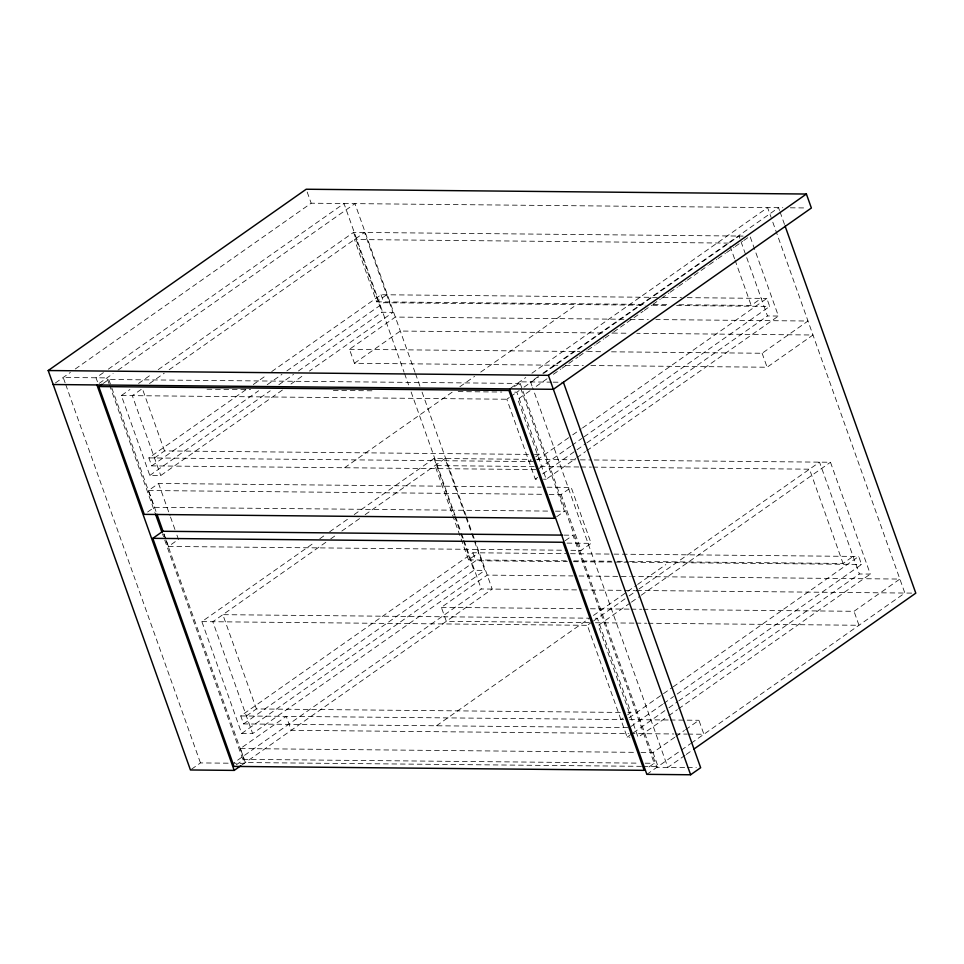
<?xml version="1.0" encoding="UTF-8"?>
<svg xmlns="http://www.w3.org/2000/svg" width="964" height="964" viewBox="0 0 964 964"><rect width="100%" height="100%" fill="white"/><g stroke="black" fill="none" stroke-linecap="round" stroke-linejoin="round"><path stroke-width="0.72" stroke-dasharray="4.82 3.62" d="M55.406 382.949L70.384 372.429M75.288 368.983L311.179 203.211L782.828 207.73M103.401 372.61L96.039 377.78L98.051 383.455M108.317 369.152L344.003 203.525L404.049 372.164M99.172 383.371L113.113 373.574M118.03 370.128L354.945 203.633L414.99 372.273M103.22 383.419L108.799 379.503L518.957 383.431L519.957 386.239M282.38 390.058L160.747 475.529L149.806 475.433L121.368 395.541L129.959 389.492M138.563 383.455L152.083 373.96M158.217 369.634L353.571 232.36L743.124 236.096M149.504 383.564L164.254 373.201M169.158 369.742L364.513 232.469L392.951 312.36L309.408 371.068M570.652 446.284L537.49 469.589L151.71 465.889L148.866 457.9L247.158 388.829M253.291 384.516L266.811 375.02M271.728 371.562L381.069 294.731L657.436 297.382M154.493 457.96L164.531 450.911L533.032 454.442M734.544 258.689L728.989 243.109L354.475 239.518L376.659 301.828L386.697 294.779M151.71 465.889L258.593 390.782M267.197 384.732L281.946 374.381M286.85 370.923L383.913 302.72L645.097 305.214M149.806 475.433L270.209 390.818M278.813 384.769L293.55 374.418M298.466 370.959L382.009 312.252L392.951 312.36M290.983 384.021L304.491 374.514M155.987 511.486L148.516 490.519L158.554 483.47L541.093 487.133M557.77 365.236L354.451 363.283L349.474 349.305L395.336 317.072L624.262 319.265M354.451 363.283L400.313 331.05L605.139 333.014M147.625 512.017L154.312 507.317L549.444 511.101M163.952 533.863L168.435 546.443L178.46 539.394L176.472 533.803M344.594 467.745L452.526 391.902M459.876 386.733L474.601 376.382M480.723 372.08L573.929 306.576M510.715 388.106L525.778 377.527M531.911 373.213L767.609 207.585L771.14 217.503M514.499 386.564L518.957 383.431M537.948 376.767L530.574 381.949L532.092 386.203M542.853 373.321L778.551 207.694L779.551 210.526M509.281 397.505L506.823 399.241L535.273 479.12L538.008 479.144M510.51 396.65L519.114 390.601M524.03 387.142L538.768 376.791M543.684 373.333L739.026 236.06L767.477 315.951L778.418 316.047L749.968 236.168L743.822 240.482M530.055 390.709L517.764 399.337L546.214 479.228L575.701 458.503M536.201 386.383L547.251 378.623M553.396 374.297L560.771 369.128M562 368.26L577.966 357.029M579.195 356.174L586.57 350.992M587.799 350.125L595.162 344.943M596.391 344.088L603.765 338.906M604.994 338.039L612.369 332.857M613.598 332.002L625.877 323.362M627.106 322.506L643.084 311.276M644.314 310.408L651.676 305.239M652.905 304.371L660.28 299.189M661.509 298.322L668.883 293.14M670.113 292.285L677.487 287.103M678.704 286.236L686.079 281.054M687.308 280.199L708.191 265.522M709.42 264.654L716.794 259.473M718.023 258.617L725.398 253.436M726.627 252.568L734.002 247.387M735.219 246.519L742.593 241.349M365.151 514.668L445.007 458.551L484.832 570.387L252.64 733.568L241.699 733.459L201.874 621.623L314.903 542.19M319.807 538.743L324.723 535.285M329.64 531.827L349.293 518.017M354.21 514.559L434.065 458.442L530.742 459.37M325.844 542.298L212.815 621.72L252.64 733.568M330.748 538.84L335.665 535.394M341.81 531.068L360.235 518.126M529.019 461.551L531.248 459.985M535.707 456.852L539.045 454.49L516.861 392.179L513.848 392.155M678.981 304.732L751.185 305.419L761.211 298.37M537.093 459.876L571.495 435.704M572.724 434.836L581.328 428.787M582.557 427.932L766.838 298.43L769.682 306.419L582.943 437.644M571.881 445.416L581.714 438.512M535.273 479.12L537.731 477.397M542.648 473.939L575.809 450.634M577.038 449.766L585.642 443.729M586.871 442.862L767.477 315.951M576.93 457.647L585.534 451.598M586.751 450.73L778.418 316.047M662.533 704.31L629.371 727.627L243.591 723.928L240.747 715.939L472.95 552.758L565.82 553.649M549.131 494.363L561.181 494.472L571.206 487.423L591.125 543.347L581.087 550.396L569.037 550.287M611.525 351.812L762.126 353.258L808.001 321.024L655.881 319.566M246.374 715.987L256.412 708.938L621.901 712.444M534.249 466.552L434.981 465.6L468.54 559.867L478.578 552.818M243.591 723.928L475.794 560.747L567.362 561.626M241.699 733.459L473.89 570.29L484.832 570.387M191.547 769.188L200.464 762.922L229.649 763.199M590.896 365.549L767.115 367.236L812.977 335.002L636.77 333.315M556.662 516.728L564.47 511.245L520.452 387.636M641.47 766.332L245.374 762.536L240.398 748.558L286.272 716.324L291.248 730.302L628.6 733.532M589.414 622.696L446.332 621.322L441.355 607.344L487.218 575.11L573.062 575.93M576.544 589.896L481.253 588.98L233.288 763.235L244.229 763.343L162.482 533.767M236.252 764.838L244.061 759.355L639.192 763.151M242 764.91L492.194 589.088L475.047 540.9M565.205 540.696L573.002 535.213L654.219 763.295L647.531 767.995M436.475 725.771L588.558 618.912M593.463 615.466L626.576 592.197M627.793 591.33L636.385 585.305M637.614 584.437L665.811 564.615M592.245 621.864L587.329 625.311L627.154 737.159L629.89 737.183M593.475 620.997L627.877 596.824M629.094 595.957L637.698 589.92M638.927 589.052L819.533 462.142L859.358 573.978L870.299 574.086L830.474 462.25L592.414 459.961M630.215 602.97L598.27 625.419L638.096 737.267L667.582 716.541M631.444 602.114L640.048 596.065M641.265 595.198L830.474 462.25M620.9 719.578L623.13 718.011M627.588 714.878L630.926 712.529L597.367 618.261L592.848 618.225M629.48 561.409L843.066 563.458L853.092 556.409M628.974 717.903L671.98 687.694M673.209 686.826L858.719 556.457L861.563 564.446L674.824 695.683M663.762 703.455L673.595 696.538M627.154 737.159L632.071 733.7M633.3 732.845L667.703 708.661M668.92 707.805L677.523 701.756M678.752 700.9L859.358 573.978M668.811 715.674L677.415 709.637M678.644 708.769L870.299 574.086M641.012 752.39L653.062 752.51L674.788 737.243M675.993 736.4L684.44 730.459M685.645 729.603L698.924 720.277L703.901 734.255L688.838 734.11M643.169 609.272L854.008 611.297L899.882 579.063L631.806 576.496M646.856 774.345L690.622 743.593M691.26 743.148L904.859 593.041L771.646 218.924M685.018 755.33L667.835 767.404L532.598 387.612M686.248 754.463L691.152 751.016M790.347 207.802L806.868 207.959M663.268 297.43L681.5 297.611M687.284 297.659L766.838 298.43M376.659 301.828L645.892 304.419M653.411 304.479L669.956 304.648M652.604 305.287L669.112 305.455M676.62 305.528L769.682 306.419M630.287 319.325L648.362 319.494M612.67 333.086L629.239 333.243M349.474 349.305L579.894 351.511M587.425 351.583L603.994 351.74M565.302 365.308L583.377 365.477M551.733 382.154L519.632 381.84L656.894 767.296L686.067 767.573M553.191 382.166L561.94 382.25M207.019 389.215L250.64 389.637M333.363 390.42L375.478 390.83M458.201 391.625L501.822 392.035M121.368 395.541L509.558 399.265M534.538 454.454L539.045 454.49M536.755 459.43L578.87 459.828M580.376 459.852L590.908 459.949M148.866 457.9L533.14 461.587M540.262 466.612L579.364 466.986M580.87 466.998L591.402 467.106M592.908 467.118L809.495 469.191L843.066 563.458M543.479 479.204L546.214 479.228M547.118 487.194L571.206 487.423M148.516 490.519L543.106 494.303M555.457 511.161L564.47 511.245M563.988 535.128L573.002 535.213M567.025 543.118L591.125 543.347M168.435 546.443L567.531 550.263M570.519 553.697L612.55 554.095M613.947 554.119L858.719 556.457M468.54 559.867L567.808 560.819M573.833 560.879L611.429 561.241M617.454 561.289L627.974 561.397M573.363 561.687L861.563 564.446M579.087 575.99L630.299 576.484M582.557 589.956L635.276 590.462M636.782 590.474L914.426 593.137M441.355 607.344L584.425 608.706M590.45 608.766L629.613 609.14M631.119 609.164L641.663 609.26M591.342 618.201L222.841 614.671L256.412 708.938M595.427 622.744L634.589 623.13M636.095 623.142L646.639 623.238M648.145 623.25L858.996 625.274L854.008 611.297M201.874 621.623L590.064 625.347M627.926 712.504L630.926 712.529M240.747 715.939L623.624 719.554M629.649 719.614L668.811 719.988M670.305 720L698.924 720.277M630.107 733.556L673.788 733.966M675.294 733.99L687.332 734.098M240.398 748.558L634.987 752.342M645.205 763.199L654.219 763.295M642.976 766.344L658.038 766.488L653.062 752.51M687.525 767.585L696.285 767.669M780.057 211.947L784.6 224.696M735.038 260.099L751.185 305.419M762.126 353.258L767.115 367.236M561.181 494.472L581.087 550.396M415.496 373.683L420.039 386.444M422.063 392.107L465.961 515.403M466.468 516.812L472.011 532.405M472.517 533.815L474.541 539.491M381.069 294.731L383.913 302.72M472.95 552.758L475.794 560.747M404.555 373.586L408.591 384.913M411.122 391.999L455.02 515.294M455.526 516.704L461.069 532.297M461.575 533.719L463.6 539.382M464.106 540.804L481.253 588.98M353.571 232.36L382.009 312.252M434.065 458.442L454.237 515.077M454.743 516.487L460.286 532.068M460.792 533.478L462.804 539.141M463.31 540.563L473.89 570.29M307.191 192.029L311.179 203.211M164.531 450.911L142.335 388.588L132.309 395.65L160.747 475.529M158.554 483.47L170.001 515.62M170.495 517.017L175.978 532.405M108.799 379.503L111.294 386.516M111.8 387.926L154.312 507.317M163.856 534.116L165.374 538.37M165.868 539.78L244.061 759.355M108.992 383.552L106.98 377.888L63.214 377.466L65.227 383.142M109.498 384.973L154.915 512.511M65.733 384.552L200.464 762.922"/><path stroke-width="1.45" d="M240.892 765.693L234.204 770.393L190.438 769.971L48.2 370.538L306.203 189.233L806.398 194.029L811.375 208.007L553.372 389.311L53.177 384.516M98.762 386.552L508.92 390.48L554.433 518.295L144.275 514.366L98.762 386.552L102.112 384.202M152.818 538.334L562.976 542.262L644.181 770.344L234.023 766.416L152.818 538.334L162.844 531.284L562.482 535.116M48.2 370.538L548.396 375.333L806.398 194.029M693.61 749.281L915.8 593.149L785.106 226.118M509.607 388.89L646.856 774.345L690.622 774.767L700.659 767.718L563.398 382.262M548.396 375.333L690.622 774.767M156.987 514.282L162.952 531.068M155.421 513.933L161.976 532.357M96.942 384.937L234.204 770.393"/></g></svg>
